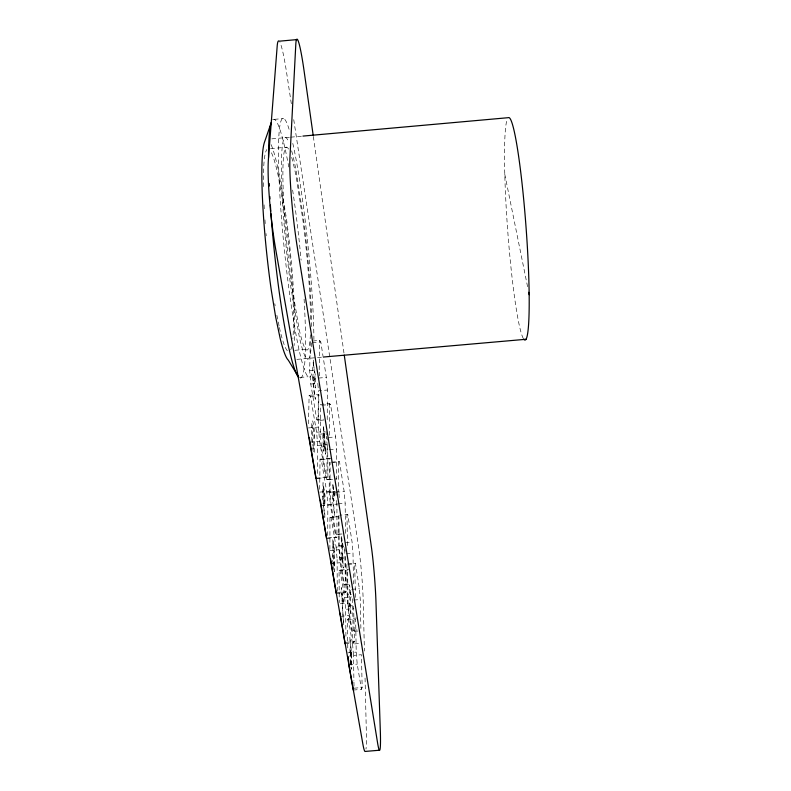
<?xml version="1.0" encoding="UTF-8"?>
<svg xmlns="http://www.w3.org/2000/svg" width="791" height="791" viewBox="0 0 791 791"><rect width="100%" height="100%" fill="white"/><g stroke="black" fill="none" stroke-linecap="round" stroke-linejoin="round"><path stroke-width="0.59" stroke-dasharray="3.96 2.97" d="M329.887 549.29L329.966 517.433L338.736 516.523M342.167 533.965L336.076 534.489L331.053 504.589L330.035 492.229L330.114 462.191M327.701 535.547L327.84 504.935L326.792 492.2L321.245 459.541L320.029 459.175L319.653 492.111L329.224 491.29L329.333 458.365L320.029 459.175M327.949 479.761L326.851 479.613L321.373 447.004L320.315 434.13L320.652 404.349L329.511 403.578L330.569 404.478L335.641 436.899L336.64 449.021L336.739 479L327.949 479.761L327.672 444.918M329.511 403.578L329.709 436.85M317.24 478.387L326.92 477.546L327.098 444.68L326.396 436.217M312.653 341.02L319.594 340.417L320.81 342.028L326.337 377.406L327.385 390.022L327.227 419.705L326.08 418.914M317.31 473.512L317.695 445.491L316.598 432.202L310.527 396.41L309.123 395.322L308.48 424.322M323.776 420.011L318.031 420.505L318.437 390.803L327.385 390.022M326.92 477.546L325.704 477.369L319.623 441.279L318.447 427.071L318.882 394.472L309.123 395.322M319.208 369.753L319.594 340.417M318.031 420.505L316.786 419.724L310.784 384.021L309.676 370.584L310.329 341.228L311.644 342.839L320.81 342.028M353.261 690.059L361.477 689.357L362.159 687.517L361.457 654.73L353.518 655.403L353.913 680.922M345.103 643.775L353.666 643.053L354.447 641.59L353.617 605.085M358.007 631.04L352.39 631.515L353.132 630.279L352.47 597.769M347.773 647.958L347.457 619.887L348.267 618.7L356.375 618.008M336.234 593.438L345.163 592.677L346.072 591.668L345.529 556.152M352.737 584.252L353.498 583.402L353.004 553.255L352.074 542.033L347.773 514.506L339.695 515.198M338.805 515.406L338.953 545.563L339.942 557.428L344.569 584.954L345.4 584.094L350.027 583.699M339.082 570.805L347.605 570.074L348.455 569.332L340.011 570.054L339.082 570.805L339.24 602.653M347.951 564.418L354.675 563.845L355.386 563.212L359.371 588.692L360.271 599.519L360.914 629.606M326.545 538.473L336.936 537.198L336.936 503.956M336.076 534.489L341.85 533.678M347.773 514.506L346.952 514.704L347.506 547.214M274.378 119.342L283.662 118.512M271.807 138.86L289.387 137.288M290.623 137.179L301.687 136.19M270.542 148.659L286.718 147.215M294.835 350.304L305.791 349.335M296.803 359.371L323.717 357.008M309.676 370.584L315.629 370.059M300.036 377.436L308.035 376.734M318.516 378.088L326.337 377.406M310.784 384.021L317.933 383.398M310.527 396.41L318.961 395.678M321.799 405.249L330.569 404.478M316.786 419.724L323.756 419.121M308.401 427.941L318.447 427.071M316.598 432.202L324.824 431.49M320.315 434.13L326.001 433.636M328.305 437.542L335.641 436.899M309.558 442.159L319.623 441.279M317.695 445.491L327.098 444.68M321.373 447.004L328.206 446.411M329.303 449.654L336.64 449.021M321.245 459.541L330.45 458.74L329.333 458.365M331.32 462.092L339.527 461.766L344.184 491.597L345.153 503.244L345.469 533.361M332.319 462.389L339.527 461.766M315.916 478.209L325.704 477.369M326.851 479.613L333.515 479.039M326.792 492.2L334.652 491.518M330.035 492.229L338.746 491.478L338.597 461.46M335.967 492.299L344.184 491.597M338.113 503.847L345.153 503.244M327.84 504.935L337.589 504.025M320.76 505.696L330.351 504.866L335.878 537.672M329.966 517.433L338.874 516.671L339.032 549.725L340.11 562.727L345.163 592.677M327.692 537.989L336.936 537.198M345.301 542.616L352.074 542.033M338.953 545.563L343.729 545.147M331.034 517.195L336.116 547.115L343.492 546.482M329.887 550.516L339.032 549.725M346.231 553.838L353.004 553.255M339.942 557.428L345.904 556.923M337.233 591.193L337.124 559.336L345.726 558.594M330.954 563.518L340.11 562.727M347.625 563.874L355.386 563.212M344.569 584.954L350.403 584.45M351.768 589.344L359.371 588.692M337.233 592.419L346.072 591.668M352.39 631.515L348.119 606.104L347.17 594.674L351.758 594.278M340.011 570.054L344.678 597.571L351.758 596.958M353.755 600.072L360.271 599.519M340.338 603.78L348 603.128L347.605 570.074M348.119 606.104L353.854 605.609M345.924 636.201L345.657 609.317L353.913 608.615M340.268 616.347L349.029 615.596L353.666 643.053M347.457 619.887L355.643 619.185L356.217 652.12L357.216 664.104L361.477 689.357M353.132 630.279L357.581 629.893M345.983 642.312L354.447 641.59M348.267 618.7L352.578 644.082L359.381 643.508M347.822 652.842L356.217 652.12M348.811 664.816L357.216 664.104M354.022 688.21L362.159 687.517M335.74 478.852L336.739 479M351.085 665.3L351.382 658.379L350.354 651.982L350.868 664.361M334.158 570.865L334.573 571.586L334.593 550.635A9.729 0.821 85.5 0 0 334.069 545.217L332.754 538.809L333.031 550.852C331.3 552.415 332.981 561.106 333.11 564.883M276.86 315.233L279.183 326.367M279.421 327.504L280.143 330.915A101.92 10.837 84.1 0 0 287.538 350.937M504.767 174.198L527.973 288.695M350.907 667.159L351.471 669.216L351.53 652.397L349.8 637.022L351.352 655.996L350.008 647.977L349.849 656.352M333.901 569.836L333.357 566.692M274.793 303.675L275.139 305.82M312.603 447.844C315.668 467.471 314.808 428.663 313.78 426.458C310.893 407.078 311.545 443.385 312.297 445.432M291.335 103.759L286.698 73.237A56.586 4.884 83.6 0 0 279.965 42.407M293.738 119.619L358.738 548.044A39.303 2.591 85.5 0 1 363.247 602.08L364.414 651.082M313.345 136.428L344.095 353.913M350.482 664.183L350.294 662.403A10.115 0.781 85.8 0 1 350.116 660.445M355.485 597.413L354.675 563.845M344.817 547.599L345.123 551.268M344.738 549.438L345.4 584.094M352.578 644.082L353.518 655.403M338.934 493.722L339.299 498.221M348 603.128L349.029 615.596M335.77 491.419L336.155 496.056M336.65 500.456L336.828 504.154M344.678 597.571L345.657 609.317M327.079 437.65L327.276 440.073M336.116 547.115L337.124 559.336M326.001 431.382L326.297 435.01M319.406 372.195L319.712 375.863M329.224 491.29L330.351 504.866M317.873 383.922L318.348 389.656M365.056 678.035L366.332 731.942A44.158 3.105 85.9 0 1 365.986 749.047M353.933 682.139L354.012 686.993M346.834 564.517L347.17 594.674M271.095 144.585A111.343 11.845 84.1 0 1 278.788 172.349L286.461 218.593A111.343 11.845 84.1 0 1 294.084 345.608M311.456 342.908A111.353 10.224 84.2 0 1 299.305 336.897L290.999 288.181A111.353 10.224 84.2 0 1 281.477 173.239A111.353 10.224 84.2 0 1 288.814 142.133M291.632 150.794A111.353 10.224 84.2 0 1 296.121 170.797L303.299 217.1A111.353 10.224 84.2 0 1 311.733 327.612M523.335 338.508A111.571 9.274 85.8 0 1 507.693 230.418A111.571 9.274 85.8 0 1 507.041 119.787M272.687 119.827A130.1 12.913 84.1 0 1 288.784 167.02M292.621 190.018A130.1 12.913 84.1 0 1 301.114 260.18M304.09 299.028A130.1 12.913 84.1 0 1 300.076 378.098M313.483 360.093A130.11 11.964 84.2 0 1 284.631 252.339A130.11 11.964 84.2 0 1 289.743 131.425M292.789 143.379A130.11 11.964 84.2 0 1 313.918 339.626M266.201 235.827A101.92 10.837 84.1 0 1 265.994 233.464M265.222 223.616A101.92 10.837 84.1 0 1 264.955 219.839M264.273 208.794A101.92 10.837 84.1 0 1 263.976 202.961M263.452 186.617A101.92 10.837 84.1 0 1 266.854 149.558M271.451 152.762A101.92 10.837 84.1 0 1 278.837 178.707L285.907 221.164A101.92 10.837 84.1 0 1 292.858 338.617M291.711 346.656A101.92 10.837 84.1 0 1 290.692 349.859M310.379 334.741A101.93 9.354 84.2 0 1 299.156 329.234L291.602 284.701A101.93 9.354 84.2 0 1 282.98 182.434A101.93 9.354 84.2 0 1 288.794 149.529M291.681 157.379A101.93 9.354 84.2 0 1 296.239 177.154L302.854 219.661A101.93 9.354 84.2 0 1 310.616 321.453M312.781 376.773L313.523 389.162L315.352 399.317C315.204 396.785 310.21 358.788 315.342 388.025L315.53 376.556L313.107 361.754L314.917 375.676L314.818 381.598L313.137 373.906L312.781 376.773M323.074 491.775L324.389 501.563L324.537 493.426L323.43 486.949L323.074 491.775M341.158 537.613L342.819 562.826L341.099 552.513L341.119 555.193L343.274 568.116L341.781 540.095L343.047 548.835L343.027 545.622L341.396 535.991L341.158 537.613M324.824 514.18L324.804 517.462L322.679 499.17L323.035 482.648L325.091 496.056L324.785 506.102L323.054 495.838L323.549 506.24L324.824 514.18M325.714 450.999L325.694 454.222L323.885 443.336L323.826 451.265L323.282 448.052L322.857 437.156L322.886 434.704L323.371 437.68L323.479 425.321L325.714 450.999M312.326 431.965L312.455 442.416L313.641 449.179L314.027 433.517L312.781 424.975L312.326 431.965M323.974 432.054L323.905 440.884L325.279 449.199L323.974 432.054M332.971 497.846L334.731 515.742L332.625 501.286L332.704 493.347L333.209 494.939L332.704 483.202L334.603 494.088L334.603 497.282L333.219 487.582L333.96 500.841L333.08 496.916L332.971 497.846M332.892 555.411L334.158 567.365L333.911 556.775L333.11 554.629L332.892 555.411M334.267 551.97C333.871 557.615 332.299 543.882 333.12 542.755L334.267 551.97M343.571 624.732L341.307 587.565L343.581 600.844L343.601 603.741L341.752 592.943L343.571 624.732M350.927 613.796L349.355 604.364L349.325 601.991L349.899 605.431L349.632 584.806L350.65 593.952L350.68 596.028L350.106 592.528L350.927 613.796"/><path stroke-width="1.19" d="M297.416 39.55L279.193 41.201A56.586 4.884 83.6 0 0 277.186 46.165L268.426 159.11A63.844 6.625 83.9 0 0 275.772 249.719L362.871 744.054A44.158 3.105 85.9 0 0 364.958 751.45L379.413 750.234M302.923 136.082L508.346 117.681A111.571 9.274 85.8 0 1 526.539 234.096A111.571 9.274 85.8 0 1 523.711 339.121M323.717 357.008L526.124 339.27M298.899 377.534L288.28 360.113A111.343 11.845 84.1 0 1 280.202 338.578L275.663 317.043L271.254 289.921A111.343 11.845 84.1 0 1 264.352 142.568L271.244 122.664A130.1 12.913 84.1 0 0 268.535 157.557M528.704 292.314L529.189 294.727M315.916 478.209L309.172 437.423M326.545 538.473L320.296 500.041M336.234 593.438L330.569 558.782M345.103 643.775L339.992 612.946M353.261 690.059L348.811 664.816L348.119 656.431M313.167 135.202L304.189 71.665A56.586 4.113 83.9 0 0 295.794 44.484L289.961 157.182A63.853 5.577 84.1 0 0 297.386 247.801L377.564 742.818A44.158 2.61 85.8 0 0 380.313 730.755L375.933 601.002A39.303 2.175 85.4 0 0 371.394 546.957L344.263 355.129M298.434 377.07A130.1 12.913 84.1 0 1 270.967 213.708M270.789 211.217A130.1 12.913 84.1 0 1 270.364 205.037M269.978 198.976A130.1 12.913 84.1 0 1 269.84 196.583M269.296 186.043A130.1 12.913 84.1 0 1 269.177 183.463"/></g></svg>
